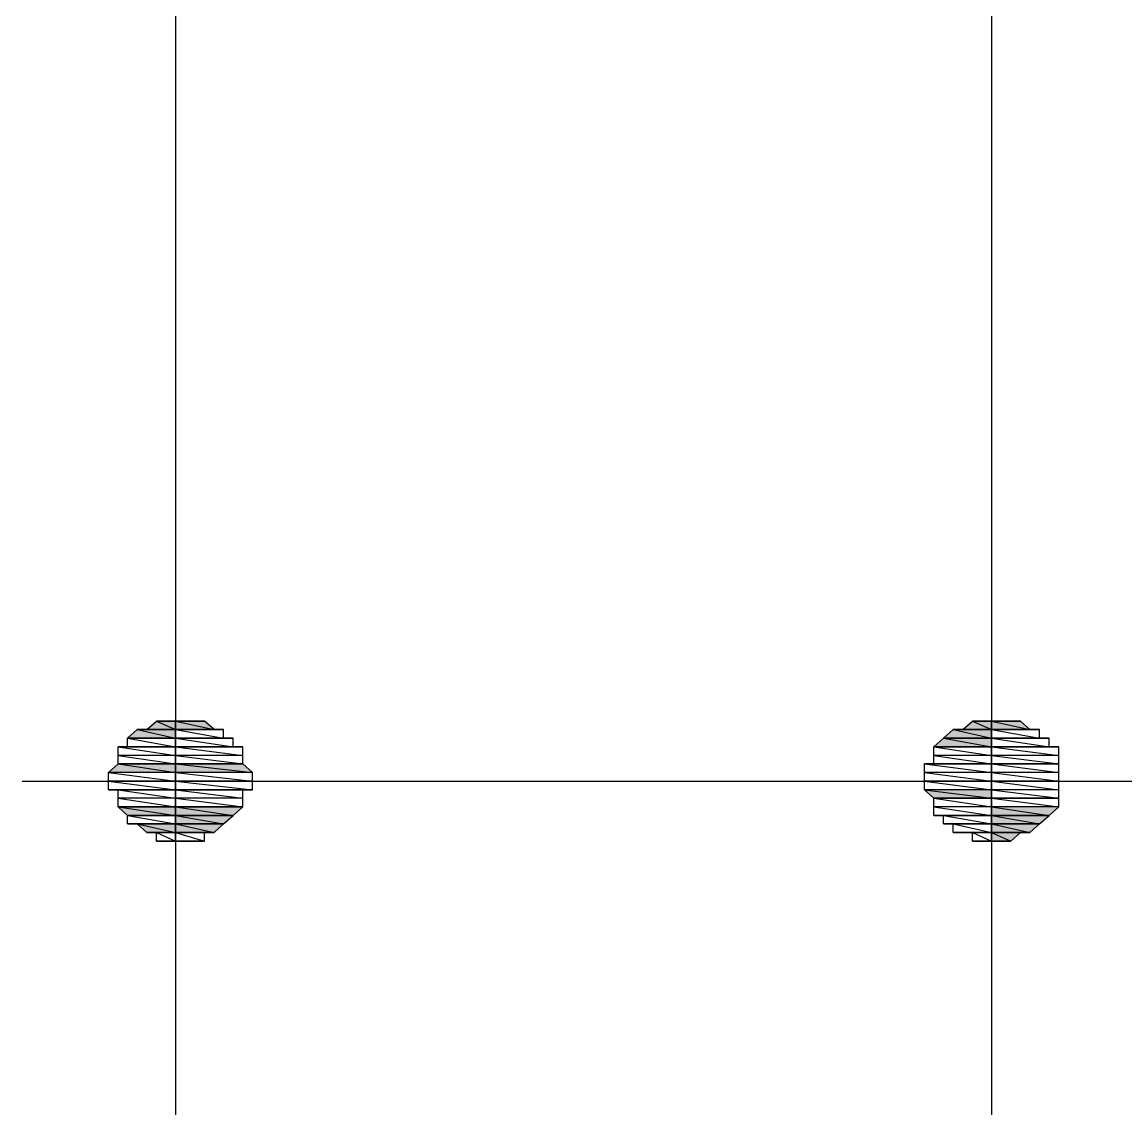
# Model space of a CAD drawing. Header units: millimetres. Extents: x -228 to 366, y -210 to 210.
# Drawn here: x 111.476 to 116.161, y -182.215 to -177.603 of the extents above; entities that cross this region are included whole.
import ezdxf

# ---------------------------------------------------------------- set-up
doc = ezdxf.new("R2010")
doc.units = ezdxf.units.MM

# ---------------------------------------------------------------- blocks, each defined once
blk = doc.blocks.new('0_TCM_4503_AIVD_AD_NOTE_BLOCK-43705034-64042')
at = {"linetype": 'Continuous'}
for points in [[(112.0052, -180.6058), (112.1275, -180.6058), (112.046, -180.5694)], [(112.046, -180.5694), (112.1275, -180.6058), (112.1275, -180.5694)], [(112.1275, -180.5694), (112.2904, -180.6058), (112.2497, -180.5694)], [(112.1275, -180.6058), (112.2904, -180.6058), (112.1275, -180.5694)], [(115.4686, -180.6058), (115.5909, -180.6058), (115.5094, -180.5694)], [(115.5094, -180.5694), (115.5909, -180.6058), (115.5909, -180.5694)], [(115.5909, -180.5694), (115.7538, -180.6058), (115.7131, -180.5694)], [(115.5909, -180.6058), (115.7538, -180.6058), (115.5909, -180.5694)], [(111.9237, -180.6422), (112.1275, -180.6422), (111.9645, -180.6058)], [(111.9645, -180.6058), (112.1275, -180.6422), (112.1275, -180.6058)], [(115.3871, -180.6422), (115.5909, -180.6422), (115.4279, -180.6058)], [(115.4279, -180.6058), (115.4686, -180.6058), (115.5909, -180.6058)], [(115.4279, -180.6058), (115.5909, -180.6422), (115.5909, -180.6058)], [(115.3464, -180.6786), (115.5909, -180.6786), (115.3871, -180.6422)], [(115.3871, -180.6422), (115.5909, -180.6786), (115.5909, -180.6422)], [(111.8422, -180.7877), (112.1275, -180.7877), (111.883, -180.7513)], [(111.883, -180.7513), (112.1275, -180.7877), (112.1275, -180.7513)], [(112.1275, -180.7513), (112.4534, -180.7877), (112.4127, -180.7513)], [(112.1275, -180.7877), (112.4534, -180.7877), (112.1275, -180.7513)], [(115.3056, -180.8605), (115.5909, -180.8969), (115.5909, -180.8605)], [(115.3464, -180.8969), (115.5909, -180.8969), (115.3056, -180.8605)], [(111.883, -180.9333), (112.1275, -180.9697), (112.1275, -180.9333)], [(111.9237, -180.9697), (112.1275, -180.9697), (111.883, -180.9333)], [(112.1275, -180.9333), (112.3719, -180.9697), (112.4127, -180.9333)], [(112.1275, -180.9697), (112.3719, -180.9697), (112.1275, -180.9333)], [(115.5909, -180.9333), (115.8353, -180.9697), (115.8761, -180.9333)], [(115.5909, -180.9697), (115.8353, -180.9697), (115.5909, -180.9333)], [(111.9645, -181.0061), (112.1275, -181.0424), (112.1275, -181.0061)], [(112.0052, -181.0424), (112.1275, -181.0424), (111.9645, -181.0061)], [(112.1275, -180.9697), (112.3312, -181.0061), (112.3719, -180.9697)], [(112.1275, -181.0061), (112.3312, -181.0061), (112.1275, -180.9697)], [(112.1275, -181.0061), (112.2904, -181.0424), (112.3312, -181.0061)], [(112.1275, -181.0424), (112.2904, -181.0424), (112.1275, -181.0061)], [(115.5909, -180.9697), (115.7946, -181.0061), (115.8353, -180.9697)], [(115.5909, -181.0061), (115.7946, -181.0061), (115.5909, -180.9697)], [(115.5909, -181.0061), (115.7538, -181.0424), (115.7946, -181.0061)], [(115.5909, -181.0424), (115.7538, -181.0424), (115.5909, -181.0061)], [(115.5909, -181.0424), (115.6723, -181.0788), (115.7131, -181.0424)], [(115.5909, -181.0788), (115.6723, -181.0788), (115.5909, -181.0424)]]:
    blk.add_hatch(color=7, dxfattribs=at).paths.add_polyline_path(points)
at = {"color": 7, "linetype": 'Continuous'}
for p, q in [((115.5909, -172.0907), (115.5909, -185.4819)), ((112.1275, -172.1271), (112.1275, -185.5547)), ((112.0052, -180.6058), (112.046, -180.5694)), ((112.1275, -180.5694), (112.046, -180.5694)), ((112.046, -180.5694), (112.0867, -180.5694)), ((112.1275, -180.5694), (112.046, -180.5694)), ((112.046, -180.5694), (112.1275, -180.5694)), ((112.046, -180.5694), (112.1275, -180.5694)), ((112.1275, -180.5694), (112.046, -180.5694)), ((112.1275, -180.5694), (112.046, -180.5694)), ((112.046, -180.5694), (112.1275, -180.6058)), ((112.046, -180.5694), (112.1275, -180.6058)), ((112.1275, -180.5694), (112.0867, -180.5694)), ((112.0867, -180.5694), (112.1275, -180.5694)), ((112.1275, -180.5694), (112.0867, -180.5694)), ((112.0867, -180.5694), (112.1275, -180.5694)), ((112.0867, -180.5694), (112.1275, -180.5694)), ((112.1275, -180.6058), (112.1275, -180.5694)), ((112.1275, -180.5694), (112.1682, -180.5694)), ((112.1682, -180.5694), (112.1275, -180.5694)), ((112.209, -180.5694), (112.1275, -180.5694)), ((112.1275, -180.5694), (112.209, -180.5694)), ((112.209, -180.5694), (112.1275, -180.5694)), ((112.1275, -180.5694), (112.1682, -180.5694)), ((112.2497, -180.5694), (112.1275, -180.5694)), ((112.1275, -180.5694), (112.2497, -180.5694)), ((112.1275, -180.5694), (112.2497, -180.5694)), ((112.2497, -180.5694), (112.1275, -180.5694)), ((112.2497, -180.5694), (112.1275, -180.5694)), ((112.1275, -180.5694), (112.2497, -180.5694)), ((112.2497, -180.5694), (112.1275, -180.5694)), ((112.1275, -180.5694), (112.209, -180.5694)), ((112.2497, -180.5694), (112.1275, -180.5694)), ((112.1275, -180.5694), (112.2904, -180.6058)), ((112.1275, -180.5694), (112.2904, -180.6058)), ((112.1275, -180.6058), (112.1275, -180.5694)), ((112.1682, -180.5694), (112.209, -180.5694)), ((112.209, -180.5694), (112.2497, -180.5694)), ((112.2904, -180.6058), (112.2497, -180.5694)), ((115.4686, -180.6058), (115.5094, -180.5694)), ((115.5909, -180.5694), (115.5094, -180.5694)), ((115.5094, -180.5694), (115.5501, -180.5694)), ((115.5909, -180.5694), (115.5094, -180.5694)), ((115.5094, -180.5694), (115.5909, -180.5694)), ((115.5094, -180.5694), (115.5909, -180.5694)), ((115.5909, -180.5694), (115.5094, -180.5694)), ((115.5909, -180.5694), (115.5094, -180.5694)), ((115.5094, -180.5694), (115.5909, -180.6058)), ((115.5094, -180.5694), (115.5909, -180.6058)), ((115.5909, -180.5694), (115.5501, -180.5694)), ((115.5501, -180.5694), (115.5909, -180.5694)), ((115.5909, -180.5694), (115.5501, -180.5694)), ((115.5501, -180.5694), (115.5909, -180.5694)), ((115.5501, -180.5694), (115.5909, -180.5694)), ((115.5909, -180.6058), (115.5909, -180.5694)), ((115.5909, -180.5694), (115.6316, -180.5694)), ((115.6316, -180.5694), (115.5909, -180.5694)), ((115.6723, -180.5694), (115.5909, -180.5694)), ((115.5909, -180.5694), (115.6723, -180.5694)), ((115.5909, -180.5694), (115.6723, -180.5694)), ((115.6723, -180.5694), (115.5909, -180.5694)), ((115.6723, -180.5694), (115.5909, -180.5694)), ((115.5909, -180.5694), (115.6723, -180.5694)), ((115.6723, -180.5694), (115.5909, -180.5694)), ((115.5909, -180.5694), (115.6316, -180.5694)), ((115.7131, -180.5694), (115.5909, -180.5694)), ((115.5909, -180.5694), (115.7131, -180.5694)), ((115.7131, -180.5694), (115.5909, -180.5694)), ((115.5909, -180.5694), (115.6723, -180.5694)), ((115.7131, -180.5694), (115.5909, -180.5694)), ((115.5909, -180.5694), (115.7538, -180.6058)), ((115.5909, -180.5694), (115.7538, -180.6058)), ((115.5909, -180.6058), (115.5909, -180.5694)), ((115.6316, -180.5694), (115.6723, -180.5694)), ((115.6723, -180.5694), (115.7131, -180.5694)), ((115.7538, -180.6058), (115.7131, -180.5694)), ((111.9237, -180.6422), (111.9645, -180.6058)), ((112.1275, -180.6058), (111.9645, -180.6058)), ((111.9645, -180.6058), (112.0052, -180.6058)), ((112.1275, -180.6058), (111.9645, -180.6058)), ((111.9645, -180.6058), (112.1275, -180.6422)), ((111.9645, -180.6058), (112.1275, -180.6422)), ((112.1275, -180.6058), (112.0052, -180.6058)), ((112.1275, -180.6058), (112.0052, -180.6058)), ((112.0052, -180.6058), (112.1275, -180.6058)), ((112.0052, -180.6058), (112.1275, -180.6058)), ((112.1275, -180.6058), (112.0052, -180.6058)), ((112.1275, -180.6058), (112.0052, -180.6058)), ((112.0052, -180.6058), (112.1275, -180.6058)), ((112.0052, -180.6058), (112.1275, -180.6058)), ((112.1275, -180.6422), (112.1275, -180.6058)), ((112.2904, -180.6058), (112.1275, -180.6058)), ((112.2904, -180.6058), (112.1275, -180.6058)), ((112.1275, -180.6058), (112.2904, -180.6058)), ((112.1275, -180.6058), (112.2904, -180.6058)), ((112.2904, -180.6058), (112.1275, -180.6058)), ((112.3312, -180.6058), (112.1275, -180.6058)), ((112.1275, -180.6058), (112.3312, -180.6058)), ((112.3312, -180.6058), (112.1275, -180.6058)), ((112.1275, -180.6058), (112.2904, -180.6058)), ((112.3312, -180.6058), (112.1275, -180.6058)), ((112.1275, -180.6058), (112.3312, -180.6422)), ((112.1275, -180.6058), (112.3312, -180.6422)), ((112.1275, -180.6422), (112.1275, -180.6058)), ((112.2904, -180.6058), (112.3312, -180.6058)), ((112.3312, -180.6422), (112.3312, -180.6058)), ((115.3871, -180.6422), (115.4279, -180.6058)), ((115.4686, -180.6058), (115.4279, -180.6058)), ((115.4279, -180.6058), (115.5909, -180.6058)), ((115.5909, -180.6058), (115.4279, -180.6058)), ((115.4279, -180.6058), (115.5909, -180.6058)), ((115.5909, -180.6058), (115.4279, -180.6058)), ((115.4279, -180.6058), (115.5909, -180.6058)), ((115.5909, -180.6058), (115.4279, -180.6058)), ((115.4279, -180.6058), (115.5909, -180.6422)), ((115.4279, -180.6058), (115.5909, -180.6422)), ((115.5909, -180.6058), (115.4686, -180.6058)), ((115.5909, -180.6058), (115.4686, -180.6058)), ((115.4686, -180.6058), (115.5909, -180.6058)), ((115.5909, -180.6058), (115.4686, -180.6058)), ((115.5909, -180.6422), (115.5909, -180.6058)), ((115.7538, -180.6058), (115.5909, -180.6058)), ((115.7538, -180.6058), (115.5909, -180.6058)), ((115.5909, -180.6058), (115.7538, -180.6058)), ((115.5909, -180.6058), (115.7538, -180.6058)), ((115.7538, -180.6058), (115.5909, -180.6058)), ((115.7946, -180.6058), (115.5909, -180.6058)), ((115.5909, -180.6058), (115.7946, -180.6058)), ((115.7946, -180.6058), (115.5909, -180.6058)), ((115.5909, -180.6058), (115.7538, -180.6058)), ((115.7946, -180.6058), (115.5909, -180.6058)), ((115.5909, -180.6058), (115.7946, -180.6422)), ((115.5909, -180.6058), (115.7946, -180.6422)), ((115.5909, -180.6422), (115.5909, -180.6058)), ((115.7538, -180.6058), (115.7946, -180.6058)), ((115.7946, -180.6422), (115.7946, -180.6058)), ((111.9237, -180.6786), (111.883, -180.6786)), ((111.883, -180.6786), (112.1275, -180.6786)), ((112.1275, -180.6786), (111.883, -180.6786)), ((111.883, -180.6786), (112.1275, -180.7149)), ((111.883, -180.6786), (112.1275, -180.7149)), ((111.883, -180.7149), (111.883, -180.6786)), ((112.1275, -180.6422), (111.9237, -180.6422)), ((112.1275, -180.6422), (111.9237, -180.6422)), ((111.9237, -180.6422), (112.1275, -180.6422)), ((111.9237, -180.6422), (112.1275, -180.6422)), ((112.1275, -180.6422), (111.9237, -180.6422)), ((112.1275, -180.6422), (111.9237, -180.6422)), ((111.9237, -180.6422), (112.1275, -180.6786)), ((111.9237, -180.6422), (112.1275, -180.6786)), ((111.9237, -180.6786), (111.9237, -180.6422)), ((112.1275, -180.6786), (111.9237, -180.6786)), ((112.1275, -180.6786), (111.9237, -180.6786)), ((111.9237, -180.6786), (112.1275, -180.6786)), ((112.1275, -180.6786), (111.9237, -180.6786)), ((112.1275, -180.6786), (112.1275, -180.6422)), ((112.3312, -180.6422), (112.1275, -180.6422)), ((112.3719, -180.6422), (112.1275, -180.6422)), ((112.1275, -180.6422), (112.3719, -180.6422)), ((112.3719, -180.6422), (112.1275, -180.6422)), ((112.1275, -180.6422), (112.3312, -180.6422)), ((112.3719, -180.6422), (112.1275, -180.6422)), ((112.1275, -180.6422), (112.3719, -180.6786)), ((112.1275, -180.6422), (112.3719, -180.6786)), ((112.1275, -180.6786), (112.1275, -180.6422)), ((112.1275, -180.7149), (112.1275, -180.6786)), ((112.3719, -180.6786), (112.1275, -180.6786)), ((112.4127, -180.6786), (112.1275, -180.6786)), ((112.1275, -180.6786), (112.4127, -180.6786)), ((112.4127, -180.6786), (112.1275, -180.6786)), ((112.1275, -180.6786), (112.3719, -180.6786)), ((112.4127, -180.6786), (112.1275, -180.6786)), ((112.1275, -180.6786), (112.4127, -180.7149)), ((112.1275, -180.6786), (112.4127, -180.7149)), ((112.1275, -180.7149), (112.1275, -180.6786)), ((112.3312, -180.6422), (112.3719, -180.6422)), ((112.3719, -180.6786), (112.3719, -180.6422)), ((112.3719, -180.6786), (112.4127, -180.6786)), ((112.4127, -180.7149), (112.4127, -180.6786)), ((115.3464, -180.6786), (115.3871, -180.6422)), ((115.5909, -180.6786), (115.3464, -180.6786)), ((115.5909, -180.6786), (115.3464, -180.6786)), ((115.3464, -180.6786), (115.5909, -180.6786)), ((115.3464, -180.6786), (115.5909, -180.6786)), ((115.5909, -180.6786), (115.3464, -180.6786)), ((115.5909, -180.6786), (115.3464, -180.6786)), ((115.3464, -180.6786), (115.5909, -180.7149)), ((115.3464, -180.6786), (115.5909, -180.7149)), ((115.3464, -180.7149), (115.3464, -180.6786)), ((115.5909, -180.6422), (115.3871, -180.6422)), ((115.5909, -180.6422), (115.3871, -180.6422)), ((115.3871, -180.6422), (115.5909, -180.6422)), ((115.3871, -180.6422), (115.5909, -180.6422)), ((115.5909, -180.6422), (115.3871, -180.6422)), ((115.5909, -180.6422), (115.3871, -180.6422)), ((115.3871, -180.6422), (115.5909, -180.6786)), ((115.3871, -180.6422), (115.5909, -180.6786)), ((115.5909, -180.6786), (115.5909, -180.6422)), ((115.7946, -180.6422), (115.5909, -180.6422)), ((115.8353, -180.6422), (115.5909, -180.6422)), ((115.5909, -180.6422), (115.8353, -180.6422)), ((115.8353, -180.6422), (115.5909, -180.6422)), ((115.5909, -180.6422), (115.7946, -180.6422)), ((115.8353, -180.6422), (115.5909, -180.6422)), ((115.5909, -180.6422), (115.8353, -180.6786)), ((115.5909, -180.6422), (115.8353, -180.6786)), ((115.5909, -180.6786), (115.5909, -180.6422)), ((115.5909, -180.7149), (115.5909, -180.6786)), ((115.8353, -180.6786), (115.5909, -180.6786)), ((115.8761, -180.6786), (115.5909, -180.6786)), ((115.5909, -180.6786), (115.8761, -180.6786)), ((115.8761, -180.6786), (115.5909, -180.6786)), ((115.5909, -180.6786), (115.8353, -180.6786)), ((115.8761, -180.6786), (115.5909, -180.6786)), ((115.5909, -180.6786), (115.8761, -180.7149)), ((115.5909, -180.6786), (115.8761, -180.7149)), ((115.5909, -180.7149), (115.5909, -180.6786)), ((115.7946, -180.6422), (115.8353, -180.6422)), ((115.8353, -180.6786), (115.8353, -180.6422)), ((115.8353, -180.6786), (115.8761, -180.6786)), ((115.8761, -180.7149), (115.8761, -180.6786)), ((112.1275, -180.7149), (111.883, -180.7149)), ((112.1275, -180.7149), (111.883, -180.7149)), ((111.883, -180.7149), (112.1275, -180.7513)), ((111.883, -180.7149), (112.1275, -180.7513)), ((111.883, -180.7513), (111.883, -180.7149)), ((112.1275, -180.7513), (112.1275, -180.7149)), ((112.4127, -180.7149), (112.1275, -180.7149)), ((112.4127, -180.7149), (112.1275, -180.7149)), ((112.1275, -180.7149), (112.4127, -180.7513)), ((112.1275, -180.7149), (112.4127, -180.7513)), ((112.1275, -180.7513), (112.1275, -180.7149)), ((112.4127, -180.7513), (112.4127, -180.7149)), ((115.5909, -180.7149), (115.3464, -180.7149)), ((115.5909, -180.7149), (115.3464, -180.7149)), ((115.3464, -180.7149), (115.5909, -180.7513)), ((115.3464, -180.7149), (115.5909, -180.7513)), ((115.3464, -180.7513), (115.3464, -180.7149)), ((115.5909, -180.7513), (115.5909, -180.7149)), ((115.8761, -180.7149), (115.5909, -180.7149)), ((115.8761, -180.7149), (115.5909, -180.7149)), ((115.5909, -180.7149), (115.8761, -180.7513)), ((115.5909, -180.7149), (115.8761, -180.7513)), ((115.5909, -180.7513), (115.5909, -180.7149)), ((115.8761, -180.7513), (115.8761, -180.7149)), ((111.8422, -180.7877), (111.883, -180.7513)), ((112.1275, -180.7513), (111.883, -180.7513)), ((112.1275, -180.7513), (111.883, -180.7513)), ((111.883, -180.7513), (112.1275, -180.7513)), ((111.883, -180.7513), (112.1275, -180.7513)), ((112.1275, -180.7513), (111.883, -180.7513)), ((112.1275, -180.7513), (111.883, -180.7513)), ((111.883, -180.7513), (112.1275, -180.7877)), ((111.883, -180.7513), (112.1275, -180.7877)), ((112.1275, -180.7877), (112.1275, -180.7513)), ((112.4127, -180.7513), (112.1275, -180.7513)), ((112.4127, -180.7513), (112.1275, -180.7513)), ((112.1275, -180.7513), (112.4127, -180.7513)), ((112.1275, -180.7513), (112.4127, -180.7513)), ((112.4127, -180.7513), (112.1275, -180.7513)), ((112.4127, -180.7513), (112.1275, -180.7513)), ((112.1275, -180.7513), (112.4534, -180.7877)), ((112.1275, -180.7513), (112.4534, -180.7877)), ((112.1275, -180.7877), (112.1275, -180.7513)), ((112.4534, -180.7877), (112.4127, -180.7513)), ((115.3464, -180.7513), (115.3056, -180.7513)), ((115.3056, -180.7513), (115.5909, -180.7513)), ((115.5909, -180.7513), (115.3056, -180.7513)), ((115.3056, -180.7513), (115.5909, -180.7877)), ((115.3056, -180.7513), (115.5909, -180.7877)), ((115.3056, -180.7877), (115.3056, -180.7513)), ((115.5909, -180.7513), (115.3464, -180.7513)), ((115.5909, -180.7513), (115.3464, -180.7513)), ((115.3464, -180.7513), (115.5909, -180.7513)), ((115.5909, -180.7513), (115.3464, -180.7513)), ((115.5909, -180.7877), (115.5909, -180.7513)), ((115.8761, -180.7513), (115.5909, -180.7513)), ((115.8761, -180.7513), (115.5909, -180.7513)), ((115.5909, -180.7513), (115.8761, -180.7513)), ((115.5909, -180.7513), (115.8761, -180.7513)), ((115.8761, -180.7513), (115.5909, -180.7513)), ((115.8761, -180.7513), (115.5909, -180.7513)), ((115.5909, -180.7513), (115.8761, -180.7877)), ((115.5909, -180.7513), (115.8761, -180.7877)), ((115.5909, -180.7877), (115.5909, -180.7513)), ((115.8761, -180.7877), (115.8761, -180.7513)), ((112.1275, -180.7877), (111.8422, -180.7877)), ((112.1275, -180.7877), (111.8422, -180.7877)), ((111.8422, -180.7877), (112.1275, -180.8241)), ((111.8422, -180.7877), (112.1275, -180.8241)), ((111.8422, -180.8241), (111.8422, -180.7877)), ((112.1275, -180.8241), (112.1275, -180.7877)), ((112.4534, -180.7877), (112.1275, -180.7877)), ((112.4534, -180.7877), (112.1275, -180.7877)), ((112.1275, -180.7877), (112.4534, -180.8241)), ((112.1275, -180.7877), (112.4534, -180.8241)), ((112.1275, -180.8241), (112.1275, -180.7877)), ((112.4534, -180.8241), (112.4534, -180.7877)), ((115.5909, -180.7877), (115.3056, -180.7877)), ((115.5909, -180.7877), (115.3056, -180.7877)), ((115.3056, -180.7877), (115.5909, -180.8241)), ((115.3056, -180.7877), (115.5909, -180.8241)), ((115.3056, -180.8241), (115.3056, -180.7877)), ((115.5909, -180.8241), (115.5909, -180.7877)), ((115.8761, -180.7877), (115.5909, -180.7877)), ((115.8761, -180.7877), (115.5909, -180.7877)), ((115.5909, -180.7877), (115.8761, -180.8241)), ((115.5909, -180.7877), (115.8761, -180.8241)), ((115.5909, -180.8241), (115.5909, -180.7877)), ((115.8761, -180.8241), (115.8761, -180.7877)), ((111.4755, -180.8241), (119.7062, -180.8241)), ((112.1275, -180.8241), (111.8422, -180.8241)), ((112.1275, -180.8241), (111.8422, -180.8241)), ((111.8422, -180.8241), (112.1275, -180.8605)), ((111.8422, -180.8241), (112.1275, -180.8605)), ((111.8422, -180.8605), (111.8422, -180.8241)), ((112.1275, -180.8605), (111.8422, -180.8605)), ((112.1275, -180.8605), (111.8422, -180.8605)), ((111.8422, -180.8605), (111.883, -180.8605)), ((111.8422, -180.8605), (112.1275, -180.8605)), ((112.1275, -180.8605), (111.8422, -180.8605)), ((111.883, -180.8605), (112.1275, -180.8605)), ((112.1275, -180.8605), (111.883, -180.8605)), ((111.883, -180.8605), (112.1275, -180.8969)), ((111.883, -180.8605), (112.1275, -180.8969)), ((111.883, -180.8969), (111.883, -180.8605)), ((112.1275, -180.8605), (112.1275, -180.8241)), ((112.4534, -180.8241), (112.1275, -180.8241)), ((112.4534, -180.8241), (112.1275, -180.8241)), ((112.1275, -180.8241), (112.4534, -180.8605)), ((112.1275, -180.8241), (112.4534, -180.8605)), ((112.1275, -180.8605), (112.1275, -180.8241)), ((112.1275, -180.8969), (112.1275, -180.8605)), ((112.4534, -180.8605), (112.1275, -180.8605)), ((112.4127, -180.8605), (112.1275, -180.8605)), ((112.1275, -180.8605), (112.4127, -180.8605)), ((112.4127, -180.8605), (112.1275, -180.8605)), ((112.1275, -180.8605), (112.4534, -180.8605)), ((112.4127, -180.8605), (112.1275, -180.8605)), ((112.1275, -180.8605), (112.4127, -180.8969)), ((112.1275, -180.8605), (112.4127, -180.8969)), ((112.1275, -180.8969), (112.1275, -180.8605)), ((112.4534, -180.8605), (112.4127, -180.8605)), ((112.4127, -180.8969), (112.4127, -180.8605)), ((112.4534, -180.8605), (112.4534, -180.8241)), ((115.5909, -180.8241), (115.3056, -180.8241)), ((115.5909, -180.8241), (115.3056, -180.8241)), ((115.3056, -180.8241), (115.5909, -180.8241)), ((115.3056, -180.8241), (115.5909, -180.8241)), ((115.5909, -180.8241), (115.3056, -180.8241)), ((115.5909, -180.8241), (115.3056, -180.8241)), ((115.3056, -180.8241), (115.5909, -180.8605)), ((115.3056, -180.8241), (115.5909, -180.8605)), ((115.3056, -180.8605), (115.3056, -180.8241)), ((115.5909, -180.8605), (115.3056, -180.8605)), ((115.5909, -180.8605), (115.3056, -180.8605)), ((115.3056, -180.8605), (115.5909, -180.8969)), ((115.3056, -180.8605), (115.5909, -180.8969)), ((115.3464, -180.8969), (115.3056, -180.8605)), ((115.5909, -180.8605), (115.5909, -180.8241)), ((115.8761, -180.8241), (115.5909, -180.8241)), ((115.8761, -180.8241), (115.5909, -180.8241)), ((115.5909, -180.8241), (115.8761, -180.8241)), ((115.5909, -180.8241), (115.8761, -180.8241)), ((115.8761, -180.8241), (115.5909, -180.8241)), ((115.8761, -180.8241), (115.5909, -180.8241)), ((115.5909, -180.8241), (115.8761, -180.8605)), ((115.5909, -180.8241), (115.8761, -180.8605)), ((115.5909, -180.8605), (115.5909, -180.8241)), ((115.5909, -180.8969), (115.5909, -180.8605)), ((115.8761, -180.8605), (115.5909, -180.8605)), ((115.8761, -180.8605), (115.5909, -180.8605)), ((115.5909, -180.8605), (115.8761, -180.8969)), ((115.5909, -180.8605), (115.8761, -180.8969)), ((115.5909, -180.8969), (115.5909, -180.8605)), ((115.8761, -180.8605), (115.8761, -180.8241)), ((115.8761, -180.8969), (115.8761, -180.8605)), ((112.1275, -180.8969), (111.883, -180.8969)), ((112.1275, -180.8969), (111.883, -180.8969)), ((111.883, -180.8969), (112.1275, -180.9333)), ((111.883, -180.8969), (112.1275, -180.9333)), ((111.883, -180.9333), (111.883, -180.8969)), ((112.1275, -180.9333), (112.1275, -180.8969)), ((112.4127, -180.8969), (112.1275, -180.8969)), ((112.4127, -180.8969), (112.1275, -180.8969)), ((112.1275, -180.8969), (112.4127, -180.9333)), ((112.1275, -180.8969), (112.4127, -180.9333)), ((112.1275, -180.9333), (112.1275, -180.8969)), ((112.4127, -180.9333), (112.4127, -180.8969)), ((115.5909, -180.8969), (115.3464, -180.8969)), ((115.5909, -180.8969), (115.3464, -180.8969)), ((115.3464, -180.8969), (115.5909, -180.8969)), ((115.3464, -180.8969), (115.5909, -180.8969)), ((115.5909, -180.8969), (115.3464, -180.8969)), ((115.5909, -180.8969), (115.3464, -180.8969)), ((115.3464, -180.8969), (115.5909, -180.9333)), ((115.3464, -180.8969), (115.5909, -180.9333)), ((115.3464, -180.9333), (115.3464, -180.8969)), ((115.5909, -180.9333), (115.5909, -180.8969)), ((115.8761, -180.8969), (115.5909, -180.8969)), ((115.8761, -180.8969), (115.5909, -180.8969)), ((115.5909, -180.8969), (115.8761, -180.8969)), ((115.5909, -180.8969), (115.8761, -180.8969)), ((115.8761, -180.8969), (115.5909, -180.8969)), ((115.8761, -180.8969), (115.5909, -180.8969)), ((115.5909, -180.8969), (115.8761, -180.9333)), ((115.5909, -180.8969), (115.8761, -180.9333)), ((115.5909, -180.9333), (115.5909, -180.8969)), ((115.8761, -180.9333), (115.8761, -180.8969)), ((112.1275, -180.9333), (111.883, -180.9333)), ((112.1275, -180.9333), (111.883, -180.9333)), ((111.883, -180.9333), (112.1275, -180.9333)), ((111.883, -180.9333), (112.1275, -180.9333)), ((112.1275, -180.9333), (111.883, -180.9333)), ((112.1275, -180.9333), (111.883, -180.9333)), ((111.883, -180.9333), (112.1275, -180.9697)), ((111.883, -180.9333), (112.1275, -180.9697)), ((111.9237, -180.9697), (111.883, -180.9333)), ((112.1275, -180.9697), (112.1275, -180.9333)), ((112.4127, -180.9333), (112.1275, -180.9333)), ((112.4127, -180.9333), (112.1275, -180.9333)), ((112.1275, -180.9333), (112.4127, -180.9333)), ((112.1275, -180.9333), (112.4127, -180.9333)), ((112.4127, -180.9333), (112.1275, -180.9333)), ((112.4127, -180.9333), (112.1275, -180.9333)), ((112.1275, -180.9333), (112.3719, -180.9697)), ((112.1275, -180.9333), (112.3719, -180.9697)), ((112.1275, -180.9697), (112.1275, -180.9333)), ((112.3719, -180.9697), (112.4127, -180.9333)), ((115.5909, -180.9333), (115.3464, -180.9333)), ((115.5909, -180.9333), (115.3464, -180.9333)), ((115.3464, -180.9333), (115.5909, -180.9697)), ((115.3464, -180.9333), (115.5909, -180.9697)), ((115.3464, -180.9697), (115.3464, -180.9333)), ((115.5909, -180.9697), (115.5909, -180.9333)), ((115.8761, -180.9333), (115.5909, -180.9333)), ((115.8761, -180.9333), (115.5909, -180.9333)), ((115.5909, -180.9333), (115.8353, -180.9697)), ((115.5909, -180.9333), (115.8353, -180.9697)), ((115.5909, -180.9697), (115.5909, -180.9333)), ((115.8353, -180.9697), (115.8761, -180.9333)), ((112.1275, -180.9697), (111.9237, -180.9697)), ((112.1275, -180.9697), (111.9237, -180.9697)), ((111.9237, -180.9697), (112.1275, -180.9697)), ((111.9237, -180.9697), (112.1275, -180.9697)), ((112.1275, -180.9697), (111.9237, -180.9697)), ((112.1275, -180.9697), (111.9237, -180.9697)), ((111.9237, -180.9697), (112.1275, -181.0061)), ((111.9237, -180.9697), (112.1275, -181.0061)), ((111.9237, -181.0061), (111.9237, -180.9697)), ((112.1275, -181.0061), (111.9237, -181.0061)), ((112.1275, -181.0061), (111.9237, -181.0061)), ((111.9237, -181.0061), (111.9645, -181.0061)), ((111.9237, -181.0061), (112.1275, -181.0061)), ((112.1275, -181.0061), (111.9237, -181.0061)), ((111.9645, -181.0061), (112.1275, -181.0061)), ((112.1275, -181.0061), (111.9645, -181.0061)), ((111.9645, -181.0061), (112.1275, -181.0424)), ((111.9645, -181.0061), (112.1275, -181.0424)), ((112.0052, -181.0424), (111.9645, -181.0061)), ((112.1275, -181.0061), (112.1275, -180.9697)), ((112.3719, -180.9697), (112.1275, -180.9697)), ((112.3719, -180.9697), (112.1275, -180.9697)), ((112.1275, -180.9697), (112.3719, -180.9697)), ((112.1275, -180.9697), (112.3719, -180.9697)), ((112.3719, -180.9697), (112.1275, -180.9697)), ((112.3719, -180.9697), (112.1275, -180.9697)), ((112.1275, -180.9697), (112.3312, -181.0061)), ((112.1275, -180.9697), (112.3312, -181.0061)), ((112.1275, -181.0061), (112.1275, -180.9697)), ((112.1275, -181.0424), (112.1275, -181.0061)), ((112.3312, -181.0061), (112.1275, -181.0061)), ((112.3312, -181.0061), (112.1275, -181.0061)), ((112.1275, -181.0061), (112.3312, -181.0061)), ((112.1275, -181.0061), (112.3312, -181.0061)), ((112.3312, -181.0061), (112.1275, -181.0061)), ((112.3312, -181.0061), (112.1275, -181.0061)), ((112.1275, -181.0061), (112.2904, -181.0424)), ((112.1275, -181.0061), (112.2904, -181.0424)), ((112.1275, -181.0424), (112.1275, -181.0061)), ((112.2904, -181.0424), (112.3312, -181.0061)), ((112.3312, -181.0061), (112.3719, -180.9697)), ((115.5909, -180.9697), (115.3464, -180.9697)), ((115.5909, -180.9697), (115.3464, -180.9697)), ((115.3464, -180.9697), (115.3871, -180.9697)), ((115.3464, -180.9697), (115.5909, -180.9697)), ((115.5909, -180.9697), (115.3464, -180.9697)), ((115.3871, -180.9697), (115.5909, -180.9697)), ((115.5909, -180.9697), (115.3871, -180.9697)), ((115.3871, -180.9697), (115.5909, -181.0061)), ((115.3871, -180.9697), (115.5909, -181.0061)), ((115.3871, -181.0061), (115.3871, -180.9697)), ((115.5909, -181.0061), (115.3871, -181.0061)), ((115.5909, -181.0061), (115.3871, -181.0061)), ((115.3871, -181.0061), (115.4279, -181.0061)), ((115.3871, -181.0061), (115.5909, -181.0061)), ((115.5909, -181.0061), (115.3871, -181.0061)), ((115.4279, -181.0061), (115.5909, -181.0061)), ((115.5909, -181.0061), (115.4279, -181.0061)), ((115.4279, -181.0061), (115.5909, -181.0424)), ((115.4279, -181.0061), (115.5909, -181.0424)), ((115.4279, -181.0424), (115.4279, -181.0061)), ((115.5909, -181.0061), (115.5909, -180.9697)), ((115.8353, -180.9697), (115.5909, -180.9697)), ((115.8353, -180.9697), (115.5909, -180.9697)), ((115.5909, -180.9697), (115.8353, -180.9697)), ((115.5909, -180.9697), (115.8353, -180.9697)), ((115.8353, -180.9697), (115.5909, -180.9697)), ((115.8353, -180.9697), (115.5909, -180.9697)), ((115.5909, -180.9697), (115.7946, -181.0061)), ((115.5909, -180.9697), (115.7946, -181.0061)), ((115.5909, -181.0061), (115.5909, -180.9697)), ((115.5909, -181.0424), (115.5909, -181.0061)), ((115.7946, -181.0061), (115.5909, -181.0061)), ((115.7946, -181.0061), (115.5909, -181.0061)), ((115.5909, -181.0061), (115.7946, -181.0061)), ((115.5909, -181.0061), (115.7946, -181.0061)), ((115.7946, -181.0061), (115.5909, -181.0061)), ((115.7946, -181.0061), (115.5909, -181.0061)), ((115.5909, -181.0061), (115.7538, -181.0424)), ((115.5909, -181.0061), (115.7538, -181.0424)), ((115.5909, -181.0424), (115.5909, -181.0061)), ((115.7538, -181.0424), (115.7946, -181.0061)), ((115.7946, -181.0061), (115.8353, -180.9697)), ((112.1275, -181.0424), (112.0052, -181.0424)), ((112.1275, -181.0424), (112.0052, -181.0424)), ((112.0052, -181.0424), (112.1275, -181.0424)), ((112.0052, -181.0424), (112.1275, -181.0424)), ((112.1275, -181.0424), (112.0052, -181.0424)), ((112.1275, -181.0424), (112.0052, -181.0424)), ((112.0052, -181.0424), (112.1275, -181.0424)), ((112.0052, -181.0424), (112.1275, -181.0424)), ((112.046, -181.0424), (112.0052, -181.0424)), ((112.1275, -181.0424), (112.046, -181.0424)), ((112.1275, -181.0424), (112.046, -181.0424)), ((112.046, -181.0424), (112.1275, -181.0788)), ((112.046, -181.0424), (112.1275, -181.0788)), ((112.046, -181.0788), (112.046, -181.0424)), ((112.1275, -181.0788), (112.1275, -181.0424)), ((112.2904, -181.0424), (112.1275, -181.0424)), ((112.2904, -181.0424), (112.1275, -181.0424)), ((112.1275, -181.0424), (112.2904, -181.0424)), ((112.1275, -181.0424), (112.2904, -181.0424)), ((112.2904, -181.0424), (112.1275, -181.0424)), ((112.2497, -181.0424), (112.1275, -181.0424)), ((112.1275, -181.0424), (112.2497, -181.0424)), ((112.2497, -181.0424), (112.1275, -181.0424)), ((112.1275, -181.0424), (112.2904, -181.0424)), ((112.2497, -181.0424), (112.1275, -181.0424)), ((112.1275, -181.0424), (112.2497, -181.0788)), ((112.1275, -181.0424), (112.2497, -181.0788)), ((112.1275, -181.0788), (112.1275, -181.0424)), ((112.2904, -181.0424), (112.2497, -181.0424)), ((112.2497, -181.0788), (112.2497, -181.0424)), ((115.5909, -181.0424), (115.4279, -181.0424)), ((115.5909, -181.0424), (115.4279, -181.0424)), ((115.4279, -181.0424), (115.4686, -181.0424)), ((115.4279, -181.0424), (115.5909, -181.0424)), ((115.5909, -181.0424), (115.4279, -181.0424)), ((115.4686, -181.0424), (115.5909, -181.0424)), ((115.5909, -181.0424), (115.4686, -181.0424)), ((115.4686, -181.0424), (115.5909, -181.0424)), ((115.4686, -181.0424), (115.5909, -181.0424)), ((115.5094, -181.0424), (115.4686, -181.0424)), ((115.5909, -181.0424), (115.5094, -181.0424)), ((115.5909, -181.0424), (115.5094, -181.0424)), ((115.5094, -181.0424), (115.5909, -181.0788)), ((115.5094, -181.0424), (115.5909, -181.0788)), ((115.5094, -181.0788), (115.5094, -181.0424)), ((115.5909, -181.0788), (115.5909, -181.0424)), ((115.7538, -181.0424), (115.5909, -181.0424)), ((115.7538, -181.0424), (115.5909, -181.0424)), ((115.5909, -181.0424), (115.7538, -181.0424)), ((115.5909, -181.0424), (115.7538, -181.0424)), ((115.7538, -181.0424), (115.5909, -181.0424)), ((115.7131, -181.0424), (115.5909, -181.0424)), ((115.5909, -181.0424), (115.7131, -181.0424)), ((115.7131, -181.0424), (115.5909, -181.0424)), ((115.5909, -181.0424), (115.7538, -181.0424)), ((115.7131, -181.0424), (115.5909, -181.0424)), ((115.5909, -181.0424), (115.6723, -181.0788)), ((115.5909, -181.0424), (115.6723, -181.0788)), ((115.5909, -181.0788), (115.5909, -181.0424)), ((115.6723, -181.0788), (115.7131, -181.0424)), ((115.7538, -181.0424), (115.7131, -181.0424)), ((112.1275, -181.0788), (112.046, -181.0788)), ((112.1275, -181.0788), (112.046, -181.0788)), ((112.046, -181.0788), (112.0867, -181.0788)), ((112.046, -181.0788), (112.1275, -181.0788)), ((112.1275, -181.0788), (112.046, -181.0788)), ((112.0867, -181.0788), (112.1275, -181.0788)), ((112.1275, -181.0788), (112.0867, -181.0788)), ((112.0867, -181.0788), (112.1275, -181.0788)), ((112.1275, -181.0788), (112.0867, -181.0788)), ((112.0867, -181.0788), (112.1275, -181.0788)), ((112.2497, -181.0788), (112.1275, -181.0788)), ((112.209, -181.0788), (112.1275, -181.0788)), ((112.1275, -181.0788), (112.209, -181.0788)), ((112.209, -181.0788), (112.1275, -181.0788)), ((112.1275, -181.0788), (112.2497, -181.0788)), ((112.1275, -181.0788), (112.1682, -181.0788)), ((112.1682, -181.0788), (112.1275, -181.0788)), ((112.1682, -181.0788), (112.1275, -181.0788)), ((112.1275, -181.0788), (112.1682, -181.0788)), ((112.1682, -181.0788), (112.1275, -181.0788)), ((112.1275, -181.0788), (112.209, -181.0788)), ((112.209, -181.0788), (112.1682, -181.0788)), ((112.2497, -181.0788), (112.209, -181.0788)), ((115.5909, -181.0788), (115.5094, -181.0788)), ((115.5909, -181.0788), (115.5094, -181.0788)), ((115.5094, -181.0788), (115.5501, -181.0788)), ((115.5094, -181.0788), (115.5909, -181.0788)), ((115.5909, -181.0788), (115.5094, -181.0788)), ((115.5501, -181.0788), (115.5909, -181.0788)), ((115.5909, -181.0788), (115.5501, -181.0788)), ((115.5501, -181.0788), (115.5909, -181.0788)), ((115.5909, -181.0788), (115.5501, -181.0788)), ((115.5501, -181.0788), (115.5909, -181.0788)), ((115.6723, -181.0788), (115.5909, -181.0788)), ((115.6723, -181.0788), (115.5909, -181.0788)), ((115.5909, -181.0788), (115.6723, -181.0788)), ((115.5909, -181.0788), (115.6723, -181.0788)), ((115.6723, -181.0788), (115.5909, -181.0788)), ((115.5909, -181.0788), (115.6316, -181.0788)), ((115.6316, -181.0788), (115.5909, -181.0788)), ((115.6316, -181.0788), (115.5909, -181.0788)), ((115.5909, -181.0788), (115.6316, -181.0788)), ((115.6316, -181.0788), (115.5909, -181.0788)), ((115.5909, -181.0788), (115.6723, -181.0788)), ((115.6723, -181.0788), (115.6316, -181.0788))]:
    blk.add_line(p, q, dxfattribs=at)

msp = doc.modelspace()

# ---------------------------------------------------------------- block references
msp.add_blockref('0_TCM_4503_AIVD_AD_NOTE_BLOCK-43705034-64042', (0, 0))

doc.saveas('drawing.dxf')
